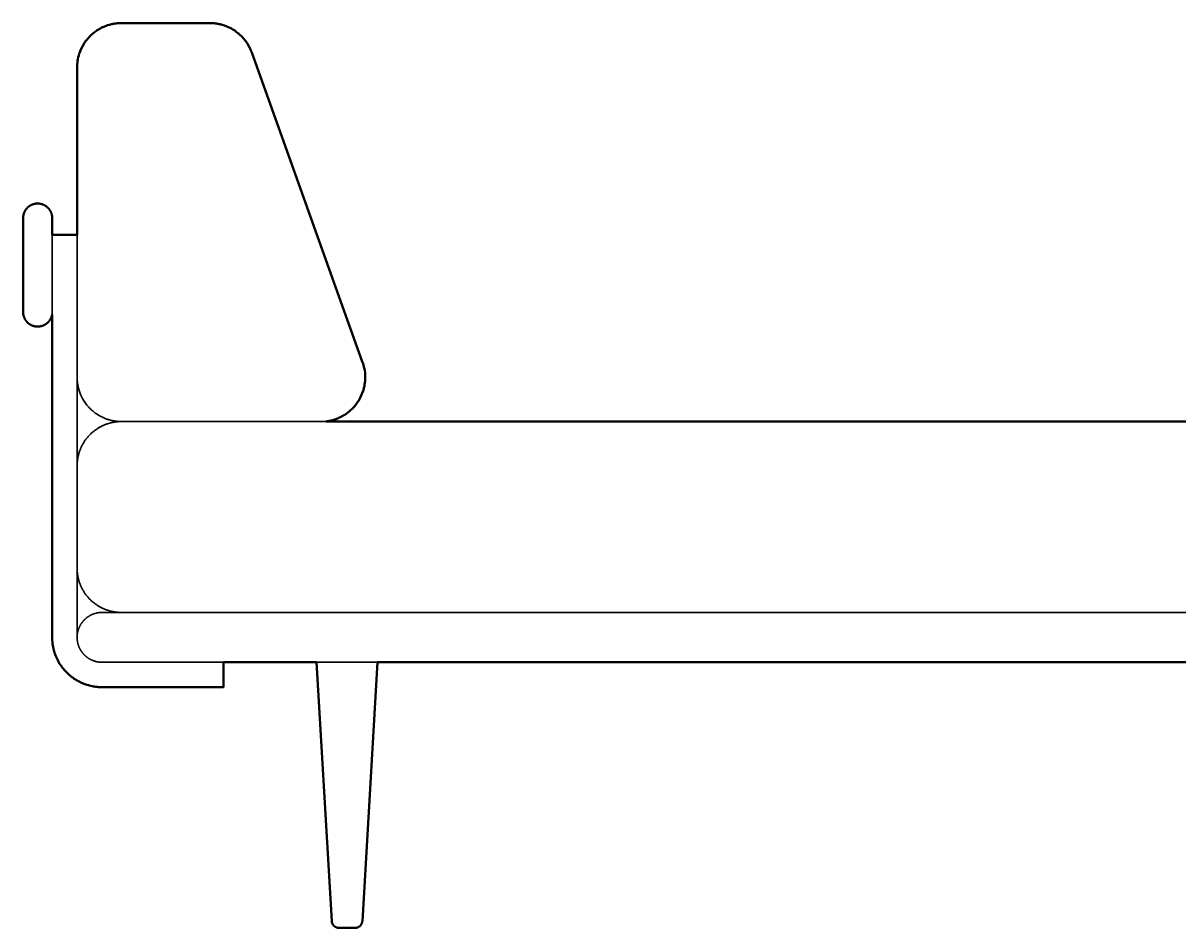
# Model space of a CAD drawing. Header units: millimetres. Extents: x 559 to 2741, y 365 to 1999.
# Drawn here: x 690 to 1279, y 1266 to 1727 of the extents above; entities that cross this region are included whole.
import ezdxf

# ---------------------------------------------------------------- set-up
doc = ezdxf.new("R2010")
doc.units = ezdxf.units.MM
doc.layers.add('PDF16_Geometry', color=7, linetype='Continuous', true_color=0x1b7eff)

msp = doc.modelspace()

# ---------------------------------------------------------------- linework, layer by layer
at = {"layer": 'PDF16_Geometry', "color": 18, "lineweight": 35, "true_color": 0x000000}
for points in [[(734.398, 1725.862), (734.661, 1725.933), (734.924, 1726), (735.187, 1726.064), (735.45, 1726.123), (735.713, 1726.18), (735.976, 1726.234), (736.239, 1726.284), (736.499, 1726.331), (736.76, 1726.374), (737.02, 1726.414), (737.281, 1726.452), (737.541, 1726.485), (737.799, 1726.516), (738.057, 1726.544), (738.315, 1726.568), (738.571, 1726.589), (738.827, 1726.608), (739.083, 1726.625), (739.336, 1726.637), (739.59, 1726.646), (739.841, 1726.653), (740.092, 1726.658), (740.34, 1726.661), (785.452, 1726.661), (785.656, 1726.661), (785.859, 1726.658), (786.063, 1726.653), (786.266, 1726.646), (786.473, 1726.637), (786.679, 1726.627), (786.885, 1726.616), (787.091, 1726.601), (787.297, 1726.585), (787.505, 1726.566), (787.713, 1726.547), (787.922, 1726.526), (788.13, 1726.502), (788.339, 1726.476), (788.547, 1726.447), (788.755, 1726.417), (788.964, 1726.383), (789.172, 1726.35), (789.381, 1726.315), (789.589, 1726.277), (789.8, 1726.237), (790.01, 1726.194), (790.221, 1726.149), (790.432, 1726.102), (790.64, 1726.054), (790.849, 1726.004), (791.057, 1725.952), (791.266, 1725.898), (791.474, 1725.841, -0.0582975), (796.551, 1723.738)], [(863.604, 1552.548), (863.509, 1552.863), (863.41, 1553.176), (863.306, 1553.486), (863.199, 1553.794), (806.682, 1711.697), (806.614, 1711.889), (806.543, 1712.081), (806.469, 1712.273), (806.393, 1712.465), (806.315, 1712.654), (806.237, 1712.844), (806.074, 1713.223, 0.0214578), (805.138, 1715.101, 0.025423), (803.881, 1717.098), (803.755, 1717.276), (803.497, 1717.626, 0.0000115), (803.232, 1717.972, 0.00331), (802.96, 1718.316, 0.0014944), (802.68, 1718.654, 0.0032952), (802.394, 1718.988, 0.0015452), (802.1, 1719.318, 0.001728), (801.799, 1719.64, 0.0000151), (801.491, 1719.957, 0.0016408), (801.176, 1720.27, 0.0016735), (800.854, 1720.575, 0.0048515), (800.527, 1720.876, 0.0015492), (800.194, 1721.17, 0.0035294), (799.853, 1721.459, 0.0017947), (799.507, 1721.741, 0.0342525), (796.937, 1723.513)], [(691.977, 1632.052, 0.0031751), (691.819, 1631.853, 0.0089179), (691.667, 1631.647, 0.0056052), (691.523, 1631.436, 0.0021771), (691.385, 1631.22, 0.0055418), (691.255, 1631, 0.0019568), (691.132, 1630.775, 0.0073151), (691.018, 1630.548, 0.0036607), (690.912, 1630.315, -0.0016001), (690.812, 1630.081, 0.008982), (690.722, 1629.842, 0.0038292), (690.639, 1629.6, 0.0050269), (690.566, 1629.356, -0.0000084), (690.5, 1629.11, 0.0009146), (690.443, 1628.861, 0.0079725), (690.395, 1628.61, 0.0045919), (690.355, 1628.357, 0.0044937), (690.324, 1628.103, 0.0037326), (690.303, 1627.85, -0.0000201), (690.289, 1627.594)], [(694.132, 1633.833, 0.0035175), (693.91, 1633.708, 0.0034253), (693.692, 1633.572, 0.0066794), (693.479, 1633.43, 0.0032853), (693.27, 1633.281, 0.0025212), (693.069, 1633.125, 0.0057117), (692.872, 1632.961, 0.0086492), (692.681, 1632.791, -0.0000122), (692.496, 1632.616, 0.0028156), (692.316, 1632.433, 0.0057195), (692.143, 1632.246)], [(697.561, 1634.74, 0.0080614), (697.306, 1634.731, 0.004056), (697.05, 1634.714, 0.0044932), (696.797, 1634.688, 0.0033984), (696.543, 1634.653, 0.003963), (696.292, 1634.608, 0.000008), (696.041, 1634.556, 0.0068255), (695.792, 1634.494, 0.0038824), (695.546, 1634.425, 0.0025944), (695.302, 1634.347, 0.0037968), (695.061, 1634.259, 0.0000263), (694.824, 1634.165, 0.0052963), (694.589, 1634.063, 0.0053841), (694.36, 1633.951)], [(701.019, 1633.951, 0.0054272), (700.789, 1634.063, 0.0053356), (700.555, 1634.165, -0.0000248), (700.318, 1634.259, 0.0037578), (700.076, 1634.347, 0.0050651), (699.833, 1634.425, 0.0038963), (699.586, 1634.494, 0.000966), (699.338, 1634.556, 0.0078982), (699.087, 1634.608, 0.0040174), (698.836, 1634.653, 0.0045794), (698.582, 1634.688, 0.0035959), (698.329, 1634.714, 0.0039929), (698.073, 1634.731)], [(701.687, 1633.572, 0.0034489), (701.469, 1633.708, 0.0035299), (701.246, 1633.833)], [(705.054, 1628.103, 0.0045457), (705.024, 1628.357, 0.003302), (704.983, 1628.61, -0.0000286), (704.936, 1628.861, 0.0009044), (704.879, 1629.11, 0.0078194), (704.813, 1629.356, 0.0050717), (704.739, 1629.6, 0.0038616), (704.657, 1629.842, 0.0014659), (704.567, 1630.081, 0.0090954), (704.467, 1630.315, 0.0036564), (704.361, 1630.548, -0.0000454), (704.247, 1630.775, 0.0089751), (704.124, 1631, 0.0055207), (703.993, 1631.22, 0.0021577), (703.856, 1631.436, 0.0056208), (703.712, 1631.647, 0.0024179), (703.56, 1631.853, 0.0031883), (703.401, 1632.052, -0.000022), (703.236, 1632.246, 0.0057098), (703.063, 1632.433, 0.0085281), (702.883, 1632.616, 0.0000178), (702.698, 1632.791, 0.0026901), (702.506, 1632.961, 0.00571), (702.31, 1633.125, 0.002453), (702.108, 1633.281, 0.0032557), (701.9, 1633.43)], [(690.284, 1627.338), (690.284, 1579.424, 0.017317), (690.304, 1578.875, -0.0043835), (690.303, 1578.912)], [(705.095, 1627.338, 0.0172995), (705.074, 1627.886, -0.0044339), (705.076, 1627.85)], [(706.549, 1405.193), (706.447, 1405.487), (706.347, 1405.783), (706.253, 1406.079), (706.163, 1406.375), (706.075, 1406.671), (705.992, 1406.967), (705.914, 1407.263), (705.838, 1407.559), (705.767, 1407.856), (705.699, 1408.152), (705.635, 1408.448), (705.575, 1408.744), (705.519, 1409.038), (705.466, 1409.331), (705.417, 1409.625), (705.372, 1409.919), (705.329, 1410.212), (705.291, 1410.504), (705.256, 1410.795), (705.225, 1411.086), (705.196, 1411.375), (705.173, 1411.664), (705.151, 1411.951), (705.135, 1412.238), (705.121, 1412.524), (705.109, 1412.808), (705.102, 1413.093), (705.097, 1413.375), (705.095, 1413.656), (705.095, 1618.811), (717.781, 1618.811), (717.781, 1413.656, 0.0036251), (717.783, 1413.372, -0.003625), (717.781, 1413.656, 0.0000547), (717.781, 1413.936)], [(690.324, 1578.659, 0.0045219), (690.355, 1578.405, 0.003326), (690.395, 1578.152)], [(690.443, 1577.901, 0.0008822), (690.5, 1577.652, 0.0078025), (690.566, 1577.406, 0.0050639), (690.639, 1577.162, 0.0038106), (690.722, 1576.92, 0.0014011), (690.812, 1576.681, 0.0090618), (690.912, 1576.446, 0.0036393), (691.018, 1576.214, 0.0000382), (691.132, 1575.987, 0.0089995), (691.255, 1575.762, 0.0055207), (691.385, 1575.541, 0.0021927), (691.523, 1575.326, 0.0056176), (691.667, 1575.115, 0.0024091), (691.819, 1574.909, 0.0032011), (691.977, 1574.71)], [(703.927, 1575.425, 0.0034043), (704.062, 1575.643, 0.0035273), (704.188, 1575.866, -0.0000315), (704.306, 1576.093, 0.0054117), (704.417, 1576.323, 0.0053468), (704.519, 1576.558, -0.0000263), (704.614, 1576.794, 0.00377), (704.702, 1577.036, 0.0050671), (704.78, 1577.28, 0.0038915), (704.848, 1577.526, 0.0009629), (704.91, 1577.775, 0.0079099), (704.962, 1578.026, 0.0040242), (705.007, 1578.277, 0.0045795), (705.043, 1578.531, 0.003601), (705.069, 1578.784, 0.0039914), (705.085, 1579.04)], [(692.143, 1574.516, 0.0057262), (692.316, 1574.329, 0.008585), (692.496, 1574.146)], [(692.681, 1573.971, 0.0026243), (692.872, 1573.8, 0.0057105), (693.069, 1573.637, 0.0025283), (693.27, 1573.481, 0.003273), (693.479, 1573.331, 0.000009), (693.692, 1573.189, 0.0034465), (693.91, 1573.054, 0.0034999), (694.132, 1572.929, -0.0000589), (694.36, 1572.81, 0.0054272), (694.589, 1572.699, 0.0053388), (694.824, 1572.597, 0.0000564), (695.061, 1572.502, 0.0076215), (695.302, 1572.417, 0.0050371), (695.546, 1572.339, 0.0038739), (695.792, 1572.27, 0.0009748), (696.041, 1572.209, 0.0078388), (696.292, 1572.157, 0.0039535), (696.543, 1572.112, 0.0045115), (696.797, 1572.076, 0.0035999), (697.05, 1572.05, 0.0039932), (697.306, 1572.033)], [(697.694, 1572.017, 0.017307), (698.242, 1572.037, -0.0044374), (698.206, 1572.036)], [(698.459, 1572.057, 0.0045499), (698.712, 1572.088, 0.0033694), (698.966, 1572.128, 0.0000674), (699.217, 1572.175, 0.0009648), (699.465, 1572.232, 0.0078015), (699.712, 1572.299, 0.0050825), (699.956, 1572.372, 0.0038481), (700.197, 1572.455, 0.0014223), (700.436, 1572.545, 0.0090589), (700.671, 1572.645, 0.0036422), (700.903, 1572.751)], [(701.13, 1572.865, 0.0090492), (701.355, 1572.988, 0.0055463), (701.576, 1573.118, 0.0021137), (701.791, 1573.256, 0.0056482), (702.002, 1573.4, 0.0023986), (702.208, 1573.552, 0.0031412), (702.407, 1573.71)], [(702.601, 1573.876, 0.0057575), (702.788, 1574.049, 0.008556), (702.97, 1574.229, 0.0000234), (703.146, 1574.414, 0.0027149), (703.316, 1574.606, 0.005693), (703.48, 1574.802, 0.0024376), (703.636, 1575.004, 0.0032224), (703.785, 1575.212)], [(728.452, 1426.187, 0.0034155), (728.158, 1426.137, 0.0027076), (727.862, 1426.078, 0.0058129), (727.566, 1426.012, 0.0024935), (727.27, 1425.938, -0.0008874), (726.974, 1425.858, 0.0022473), (726.678, 1425.77, 0.0021056), (726.382, 1425.673, 0.0000235), (726.089, 1425.569, 0.0030951), (725.795, 1425.458, 0.0042774), (725.504, 1425.337, -0.0012528), (725.212, 1425.209, 0.0029527), (724.923, 1425.074, 0.0043746), (724.637, 1424.929, -0.0000121), (724.353, 1424.778, 0.0027919), (724.073, 1424.619, 0.0016469), (723.796, 1424.453, 0.0053605), (723.521, 1424.278, 0.0026777), (723.251, 1424.095, 0.0051459), (722.986, 1423.906, 0.0024993), (722.726, 1423.709, 0.0048817), (722.47, 1423.506, 0.0024089), (722.219, 1423.295, 0.0024129), (721.973, 1423.079, 0.0000381), (721.731, 1422.857, 0.0095698), (721.234, 1422.359, 0.0000288), (721.044, 1422.151, 0.0023401), (720.829, 1421.904, 0.0024562), (720.618, 1421.653)], [(729.901, 1426.334, 0.0033757), (729.615, 1426.317, 0.0071016), (729.326, 1426.294, 0.000033), (729.037, 1426.265, 0.003058), (728.746, 1426.23)], [(1956.978, 1426.343, 0.0036831), (1956.697, 1426.346), (730.467, 1426.346, 0.0036625), (730.186, 1426.343)], [(720.028, 1420.872, 0.0025963), (719.846, 1420.602, 0.0000187), (719.671, 1420.327, 0.0071548), (719.505, 1420.05, 0.0027425), (719.346, 1419.77, -0.0000349), (719.195, 1419.486, 0.0043311), (719.05, 1419.199, 0.0029221), (718.915, 1418.91, 0.0012797), (718.787, 1418.619, 0.0017743), (718.667, 1418.328, 0.0031008), (718.555, 1418.034, 0.0000361), (718.451, 1417.74, 0.0042003), (718.354, 1417.444, 0.0041263), (718.266, 1417.148, 0.000885), (718.186, 1416.852, 0.0040958), (718.113, 1416.556, 0.0007426), (718.046, 1416.26, 0.0040191), (717.987, 1415.964, 0.0034128), (717.937, 1415.67, 0.006913), (717.895, 1415.376, 0.0031064), (717.859, 1415.085, 0.0071091), (717.831, 1414.796, -0.0000278), (717.807, 1414.507, 0.0033605), (717.79, 1414.22)], [(722.989, 1403.405, -0.0000516), (723.254, 1403.213, 0.002685), (723.524, 1403.031, -0.0026589), (723.254, 1403.215)], [(723.524, 1403.033, 0.0000267), (723.799, 1402.855, 0.0071104), (724.076, 1402.69, 0.0028001), (724.355, 1402.531, 0.0000106), (724.639, 1402.379, 0.0043297), (724.926, 1402.235, 0.0029795), (725.215, 1402.1, 0.0012528), (725.506, 1401.972, 0.0017868), (725.797, 1401.851, 0.0031193), (726.091, 1401.74, 0.0000401), (726.385, 1401.636, 0.0114643), (727.199, 1401.381, -0.0008874), (726.977, 1401.451, -0.004129), (726.681, 1401.541, -0.0041879), (726.385, 1401.638, -0.00001), (726.091, 1401.742, -0.0030883), (725.797, 1401.853, -0.0018176), (725.506, 1401.974, -0.0012827), (725.215, 1402.102, -0.0029489), (724.926, 1402.237, -0.0043598), (724.639, 1402.381, -0.0000404), (724.355, 1402.533, -0.0027425), (724.076, 1402.692, -0.007057), (723.799, 1402.858)], [(730.188, 1400.967, 0.0036833), (730.47, 1400.965), (792.277, 1400.965), (792.277, 1388.276), (792.275, 1388.276), (730.467, 1388.276), (730.186, 1388.278), (729.904, 1388.283), (729.62, 1388.29), (729.335, 1388.302), (729.049, 1388.316), (728.762, 1388.333), (728.476, 1388.354), (728.187, 1388.378), (727.898, 1388.406), (727.607, 1388.437), (727.315, 1388.473), (727.024, 1388.51), (726.73, 1388.553), (726.437, 1388.598), (726.143, 1388.648), (725.849, 1388.7)], [(726.977, 1401.453, 0.0008565), (727.273, 1401.37, 0.004168), (727.569, 1401.297, 0.0008137), (727.865, 1401.23, 0.0040247), (728.161, 1401.171, 0.0034615), (728.454, 1401.122, 0.0068687), (728.748, 1401.079, 0.0030825), (729.039, 1401.043, 0.007128), (729.328, 1401.015, 0.0000734), (729.617, 1400.991, 0.0033262), (729.904, 1400.975, -0.003362), (729.617, 1400.993, -0.0000379), (729.328, 1401.017, -0.0071633), (729.039, 1401.046, -0.0030829), (728.748, 1401.081, -0.0068338), (728.454, 1401.124, -0.0034277), (728.161, 1401.173, -0.0040594), (727.865, 1401.233, -0.0008152), (727.569, 1401.299, -0.0041368), (727.273, 1401.372)], [(729.904, 1400.977, -0.0000355), (730.188, 1400.965, 0.0036834), (730.47, 1400.963), (1956.697, 1400.963, 0.0036631), (1956.978, 1400.965)]]:
    msp.add_lwpolyline(points, format="xyb", dxfattribs=at)
at = {"layer": 'PDF16_Geometry', "color": 18, "lineweight": 50, "true_color": 0x000000}
for points in [[(734.399, 1725.862), (734.661, 1725.933), (734.924, 1726), (735.187, 1726.064), (735.45, 1726.123), (735.713, 1726.18), (735.976, 1726.234), (736.239, 1726.284), (736.499, 1726.331), (736.76, 1726.374), (737.02, 1726.414), (737.281, 1726.452), (737.541, 1726.485), (737.799, 1726.516), (738.057, 1726.544), (738.316, 1726.568), (738.571, 1726.589), (738.827, 1726.608), (739.083, 1726.625), (739.336, 1726.637), (739.59, 1726.646), (739.841, 1726.653), (740.092, 1726.658), (740.34, 1726.661), (785.452, 1726.661), (785.656, 1726.661), (785.859, 1726.658), (786.063, 1726.653), (786.267, 1726.646), (786.473, 1726.637), (786.679, 1726.627), (786.885, 1726.616), (787.091, 1726.601), (787.297, 1726.585), (787.505, 1726.566), (787.714, 1726.547), (787.922, 1726.526), (788.13, 1726.502), (788.339, 1726.476), (788.547, 1726.447), (788.755, 1726.417), (788.964, 1726.383), (789.172, 1726.35), (789.381, 1726.315), (789.589, 1726.277), (789.8, 1726.237), (790.011, 1726.194), (790.221, 1726.149), (790.432, 1726.102), (790.641, 1726.054), (790.849, 1726.004), (791.057, 1725.952), (791.266, 1725.898), (791.682, 1725.782, -0.0540164), (796.357, 1723.847), (796.551, 1723.738), (796.746, 1723.626), (796.937, 1723.513), (797.129, 1723.399), (797.508, 1723.164, -0.0257846), (799.507, 1721.741, -0.0017947), (799.853, 1721.459, -0.0035294), (800.194, 1721.17, -0.0015492), (800.528, 1720.876, -0.0048515), (800.854, 1720.575, -0.0016735), (801.176, 1720.27, -0.0016408), (801.491, 1719.957, -0.0000117), (801.799, 1719.64, -0.001728), (802.1, 1719.318, -0.0015417), (802.394, 1718.988, -0.0032952), (802.68, 1718.654, -0.0014944), (802.96, 1718.316, -0.00331), (803.232, 1717.972, -0.0000134), (803.628, 1717.451), (803.755, 1717.276), (804.004, 1716.92, -0.025423), (805.24, 1714.916, -0.0214568), (806.157, 1713.033), (806.237, 1712.844), (806.315, 1712.654), (806.394, 1712.465), (806.469, 1712.273), (806.543, 1712.081), (806.614, 1711.889), (806.682, 1711.697), (863.199, 1553.794), (863.306, 1553.486), (863.41, 1553.176), (863.509, 1552.863), (863.604, 1552.548)], [(694.717, 1634.101, 0.0037124), (694.464, 1633.985, 0.0000189), (694.215, 1633.857, 0.0038241), (693.969, 1633.719, 0.0048078), (693.727, 1633.572, 0.0054374), (693.49, 1633.416, 0.0038433), (693.258, 1633.25, 0.0061127), (693.033, 1633.075, 0.0115816), (692.813, 1632.89, 0.0075341), (692.6, 1632.696, 0.0038946), (692.396, 1632.495, 0.0001345), (692.2, 1632.284, -0.0039183), (692.013, 1632.066, 0.0060345), (691.833, 1631.843, 0.0082726), (691.662, 1631.614, 0.0070651), (691.501, 1631.379, 0.0046888), (691.35, 1631.137, 0.0038203), (691.21, 1630.893, 0.0049641), (691.08, 1630.645, 0.0088537), (690.959, 1630.394, 0.0075422), (690.85, 1630.14, -0.0000073), (690.751, 1629.884, 0.0036564), (690.661, 1629.626, 0.0008576), (690.582, 1629.368, 0.0036029), (690.514, 1629.11, 0.0065005), (690.454, 1628.852, 0.00941), (690.405, 1628.593, 0.0029853), (690.365, 1628.338, 0.0060818), (690.334, 1628.082, -0.0002763), (690.312, 1627.828, 0.0028374), (690.296, 1627.331, 0.0000368), (690.298, 1579.251, 0.0031442), (690.308, 1579.002, 0.0060556), (690.327, 1578.751, -0.0007196), (690.355, 1578.498, 0.0091017), (690.391, 1578.242, 0.0024487), (690.436, 1577.984, -0.0006508), (690.492, 1577.725, 0.002142), (690.559, 1577.467, 0.0048061), (690.634, 1577.209, 0.0074078), (690.72, 1576.951, 0.0073132), (690.817, 1576.693, -0.000016), (690.923, 1576.437, 0.0037461), (691.039, 1576.183, -0.000045), (691.167, 1575.935, 0.0038265), (691.305, 1575.688, 0.0048234), (691.452, 1575.447, 0.0054609), (691.608, 1575.21, 0.0038776), (691.774, 1574.978, 0.0060527), (691.949, 1574.753, 0.0115887), (692.134, 1574.532, 0.0074722), (692.328, 1574.319, 0.003854), (692.529, 1574.115, 0.0001338), (692.74, 1573.919, -0.0038497), (692.958, 1573.732, 0.0060054), (693.18, 1573.552, 0.0083104), (693.41, 1573.381, 0.0070293), (693.644, 1573.22, 0.0046034), (693.886, 1573.069, 0.0038553), (694.13, 1572.929, 0.0049713), (694.379, 1572.799, 0.0088157), (694.63, 1572.678, 0.0075761), (694.883, 1572.569, 0.0000346), (695.139, 1572.469, 0.0037027), (695.397, 1572.379, 0.000857), (695.655, 1572.301, 0.0036844), (695.913, 1572.232, 0.0063951), (696.171, 1572.173, 0.0093974), (696.429, 1572.123, 0.0029775), (696.685, 1572.083, 0.0061243), (696.941, 1572.052, -0.000213), (697.194, 1572.031, 0.0027993), (697.445, 1572.019, 0.006394), (697.694, 1572.017, 0.0140332), (698.059, 1572.026)], [(697.531, 1634.726, 0.0031711), (697.282, 1634.717, 0.0059868), (697.031, 1634.698, -0.0006733), (696.778, 1634.669, 0.0091151), (696.522, 1634.634, 0.0024756), (696.264, 1634.589, -0.0006761), (696.006, 1634.532, 0.0021111), (695.747, 1634.465, 0.0048629), (695.489, 1634.39, 0.0073929), (695.231, 1634.304, 0.007347), (694.973, 1634.207)], [(702.928, 1632.559, 0.0057763), (702.722, 1632.758, 0.0078936), (702.506, 1632.949, 0.0074572), (702.286, 1633.132, 0.0044134), (702.059, 1633.305, 0.0000299), (701.824, 1633.468, 0.000863), (701.585, 1633.622, 0.0061671), (701.341, 1633.767, 0.0100862), (701.095, 1633.902, 0.0063455), (700.844, 1634.025, 0.0101165), (700.59, 1634.139, 0.0026333), (700.335, 1634.243, 0.0009765), (700.076, 1634.335, 0.0036718), (699.818, 1634.418, 0.0064953), (699.56, 1634.492, 0.0036096), (699.302, 1634.553, 0.0065025), (699.044, 1634.605, -0.0010021), (698.786, 1634.648, 0.0030077), (698.53, 1634.681, 0.0059142), (698.277, 1634.705, 0.0058574), (698.026, 1634.721)], [(705.09, 1627.655, 0.002881), (705.073, 1627.906, 0.0033841), (705.05, 1628.16, 0.006095), (705.016, 1628.416, 0.0098816), (704.974, 1628.674, 0.0023312), (704.922, 1628.932, 0.0050997), (704.86, 1629.19, 0.002075), (704.787, 1629.449, 0.0046761), (704.704, 1629.707, 0.0100496), (704.612, 1629.965, 0.0053079), (704.507, 1630.221, 0.001167), (704.394, 1630.474, 0.0050305), (704.27, 1630.725, 0.001355), (704.136, 1630.972, 0.005219), (703.991, 1631.216, 0.0061391), (703.837, 1631.455, 0.0114745), (703.674, 1631.689, 0.0022273), (703.501, 1631.917, 0.0042958), (703.318, 1632.137, 0.0036445), (703.127, 1632.353)], [(700.981, 1572.782, 0.0057161), (701.201, 1572.893, 0.0015292), (701.419, 1573.014, -0.0000463), (701.632, 1573.142, 0.0016069), (701.843, 1573.277, -0.0000381), (702.049, 1573.419, 0.0057379), (702.25, 1573.568, 0.0020254), (702.447, 1573.725, 0.0000361), (702.639, 1573.888, 0.004182), (702.826, 1574.059, -0.0022019), (703.006, 1574.236, 0.0065886), (703.181, 1574.419, 0.0044279), (703.349, 1574.606, 0.0043698), (703.51, 1574.8, 0.0024993), (703.664, 1574.999, 0.0007287), (703.811, 1575.203, 0.0025745), (703.951, 1575.409, 0.0060359), (704.083, 1575.62, 0.0027233), (704.209, 1575.833, 0.0013424), (704.327, 1576.051)]]:
    msp.add_lwpolyline(points, format="xyb", dxfattribs=at)
at = {"layer": 'PDF16_Geometry', "color": 18, "lineweight": 35, "true_color": 0x000000}
for points in [[(721.461, 1716.442), (721.62, 1716.684)], [(721.783, 1716.923), (721.949, 1717.16), (722.119, 1717.394), (722.292, 1717.629), (722.468, 1717.861), (722.648, 1718.091), (722.83, 1718.318)], [(717.807, 1545.186), (717.797, 1545.44), (717.79, 1545.691), (717.786, 1545.942), (717.783, 1546.191), (717.783, 1704.098), (717.786, 1704.347), (717.79, 1704.598), (717.797, 1704.849), (717.807, 1705.103), (717.819, 1705.356), (717.835, 1705.612)], [(717.854, 1705.868), (717.876, 1706.124), (717.899, 1706.382), (717.928, 1706.64), (717.959, 1706.898)], [(717.876, 1544.165), (717.854, 1544.421), (717.835, 1544.677), (717.819, 1544.933)], [(864.502, 1545.201), (864.485, 1544.857), (864.461, 1544.514)], [(864.511, 1546.916), (864.521, 1546.574), (864.523, 1546.231), (864.521, 1545.888), (864.513, 1545.544)], [(724.184, 1530.446), (723.983, 1530.657), (723.784, 1530.87)], [(725.023, 1529.631), (724.81, 1529.83), (724.599, 1530.031), (724.391, 1530.238)], [(727.048, 1527.966), (726.813, 1528.139), (726.581, 1528.314), (726.351, 1528.494), (726.124, 1528.677), (725.899, 1528.861), (725.676, 1529.048), (725.456, 1529.24), (725.238, 1529.435)], [(733.873, 1524.579), (733.61, 1524.659), (733.347, 1524.742), (733.084, 1524.83)], [(735.713, 1524.11), (735.45, 1524.167), (735.187, 1524.226), (734.924, 1524.29), (734.661, 1524.356), (734.398, 1524.427), (734.136, 1524.5)], [(848.552, 1524.593), (848.225, 1524.496)], [(855.545, 1528.16), (855.27, 1527.956), (854.993, 1527.757), (854.711, 1527.561)], [(1929.754, 1426.343), (740.34, 1426.343), (740.089, 1426.346), (739.838, 1426.348), (739.587, 1426.355), (739.334, 1426.365), (739.08, 1426.379), (738.825, 1426.393), (738.569, 1426.412), (738.313, 1426.436), (738.055, 1426.46), (737.797, 1426.488), (737.539, 1426.519), (737.278, 1426.552), (737.018, 1426.59), (736.757, 1426.63), (736.497, 1426.673), (736.234, 1426.72), (735.973, 1426.77), (735.711, 1426.824), (735.448, 1426.881), (735.185, 1426.94), (734.922, 1427.004), (734.659, 1427.071), (734.396, 1427.142), (734.133, 1427.215), (733.87, 1427.291), (733.608, 1427.372), (733.345, 1427.457), (733.082, 1427.544), (732.819, 1427.634), (732.558, 1427.729), (732.296, 1427.826), (732.035, 1427.928), (731.775, 1428.032), (731.516, 1428.141), (731.258, 1428.253), (731, 1428.369), (730.742, 1428.487), (730.486, 1428.61), (730.233, 1428.736), (729.98, 1428.864), (729.726, 1428.996), (729.475, 1429.134), (729.224, 1429.274), (728.975, 1429.416), (728.729, 1429.563), (728.483, 1429.712), (728.239, 1429.866), (727.995, 1430.022), (727.753, 1430.181), (727.514, 1430.344), (727.277, 1430.51), (727.043, 1430.681), (726.809, 1430.854), (726.576, 1431.029), (726.347, 1431.209), (726.122, 1431.389), (725.897, 1431.576), (725.674, 1431.763), (725.452, 1431.955), (725.234, 1432.149), (725.018, 1432.346), (724.805, 1432.545), (724.597, 1432.746), (724.388, 1432.952), (724.182, 1433.161), (723.981, 1433.371), (723.78, 1433.585), (723.583, 1433.8), (723.389, 1434.018), (723.199, 1434.238), (723.01, 1434.461), (722.825, 1434.686), (722.643, 1434.913), (722.465, 1435.143), (722.29, 1435.373), (722.117, 1435.607), (721.947, 1435.842), (721.781, 1436.081), (721.617, 1436.321), (721.459, 1436.56), (721.302, 1436.804), (721.149, 1437.048), (720.999, 1437.294), (720.853, 1437.54), (720.708, 1437.789), (720.571, 1438.04), (720.433, 1438.291), (720.301, 1438.545), (720.17, 1438.798), (720.045, 1439.054), (719.924, 1439.31), (719.806, 1439.566), (719.69, 1439.824), (719.578, 1440.082), (719.47, 1440.343), (719.365, 1440.601), (719.263, 1440.864), (719.166, 1441.124), (719.072, 1441.385), (718.979, 1441.648), (718.892, 1441.911), (718.809, 1442.174), (718.728, 1442.437), (718.652, 1442.699), (718.577, 1442.962), (718.508, 1443.225), (718.442, 1443.488), (718.378, 1443.751), (718.316, 1444.014), (718.262, 1444.277), (718.207, 1444.54), (718.158, 1444.803), (718.11, 1445.063), (718.068, 1445.324), (718.027, 1445.585), (717.989, 1445.845), (717.956, 1446.106), (717.925, 1446.364), (717.897, 1446.622), (717.871, 1446.88), (717.85, 1447.136), (717.831, 1447.392), (717.817, 1447.648), (717.802, 1447.901), (717.793, 1448.155), (717.786, 1448.406), (717.781, 1448.657), (717.781, 1448.908), (717.781, 1501.067), (717.781, 1501.316), (717.786, 1501.567), (717.793, 1501.818), (717.802, 1502.071), (717.817, 1502.325), (717.831, 1502.58), (717.85, 1502.836), (717.871, 1503.092), (717.897, 1503.35), (717.925, 1503.608), (717.956, 1503.869), (717.989, 1504.127), (718.027, 1504.388), (718.068, 1504.648), (718.11, 1504.909), (718.158, 1505.172), (718.207, 1505.435), (718.262, 1505.695), (718.316, 1505.958), (718.378, 1506.221), (718.442, 1506.484), (718.508, 1506.747), (718.577, 1507.012), (718.652, 1507.275), (718.728, 1507.538), (718.809, 1507.801), (718.892, 1508.064), (718.979, 1508.325), (719.072, 1508.587), (719.166, 1508.85), (719.263, 1509.111), (719.365, 1509.372), (719.47, 1509.632), (719.578, 1509.89), (719.69, 1510.148), (719.806, 1510.407), (719.924, 1510.665), (720.045, 1510.921), (720.17, 1511.176), (720.301, 1511.43), (720.433, 1511.681), (720.571, 1511.934), (720.708, 1512.183), (720.853, 1512.432), (720.999, 1512.681), (721.149, 1512.927), (721.302, 1513.171), (721.459, 1513.413), (721.617, 1513.654), (721.781, 1513.893), (721.947, 1514.13), (722.117, 1514.367), (722.29, 1514.599), (722.465, 1514.831), (722.643, 1515.061), (722.825, 1515.289), (723.01, 1515.514), (723.199, 1515.736), (723.389, 1515.957), (723.583, 1516.174), (723.78, 1516.39), (723.981, 1516.603), (724.182, 1516.814), (724.388, 1517.02), (724.597, 1517.226), (724.805, 1517.428), (725.018, 1517.629), (725.234, 1517.825), (725.452, 1518.02), (725.674, 1518.209), (725.897, 1518.399), (726.122, 1518.583), (726.347, 1518.766), (726.576, 1518.943), (726.809, 1519.121), (727.043, 1519.294), (727.277, 1519.462), (727.514, 1519.628), (727.753, 1519.791), (727.995, 1519.953), (728.239, 1520.109), (728.483, 1520.26), (728.729, 1520.412), (728.975, 1520.557), (729.224, 1520.701), (729.475, 1520.841), (729.726, 1520.976), (729.98, 1521.108), (730.233, 1521.239), (730.486, 1521.364), (730.742, 1521.487), (731, 1521.606), (731.258, 1521.72), (731.516, 1521.833), (731.775, 1521.94), (732.035, 1522.046), (732.296, 1522.146), (732.558, 1522.245), (732.819, 1522.34), (733.082, 1522.43), (733.345, 1522.518), (733.608, 1522.601), (733.87, 1522.681), (734.133, 1522.759), (734.396, 1522.833), (734.659, 1522.902), (734.922, 1522.97), (735.185, 1523.032), (735.448, 1523.093), (735.711, 1523.15), (735.973, 1523.202), (736.234, 1523.252), (736.497, 1523.3), (736.757, 1523.345), (737.018, 1523.385), (737.278, 1523.42), (737.539, 1523.456), (737.797, 1523.487), (738.055, 1523.513), (738.313, 1523.539), (738.569, 1523.56), (738.825, 1523.579), (739.08, 1523.596), (739.334, 1523.607), (739.587, 1523.617), (739.838, 1523.624), (740.089, 1523.629), (740.34, 1523.629), (1929.754, 1523.629)], [(737.799, 1523.773), (737.541, 1523.804), (737.281, 1523.837), (737.02, 1523.875), (736.76, 1523.915), (736.499, 1523.958), (736.239, 1524.005), (735.976, 1524.055)], [(847.898, 1524.403), (847.569, 1524.316), (847.24, 1524.233), (846.911, 1524.157), (846.581, 1524.086), (846.25, 1524.02), (845.918, 1523.958), (845.587, 1523.901), (845.255, 1523.849), (844.924, 1523.802), (844.592, 1523.761), (844.261, 1523.726), (843.931, 1523.695), (843.602, 1523.669), (843.273, 1523.648), (842.944, 1523.631), (842.617, 1523.619), (842.29, 1523.612), (841.966, 1523.61), (740.34, 1523.61), (740.34, 1523.629), (740.092, 1523.631), (739.841, 1523.636), (739.59, 1523.643), (739.336, 1523.652), (739.083, 1523.664), (738.827, 1523.681), (738.571, 1523.7), (738.315, 1523.721)], [(870.697, 1400.965), (863.05, 1269.099)], [(720.542, 1390.299), (720.251, 1390.424), (719.962, 1390.555), (719.673, 1390.687), (719.384, 1390.825), (719.098, 1390.967)], [(721.418, 1389.946), (721.125, 1390.06), (720.834, 1390.178)], [(855.237, 1265.615), (851.19, 1265.615)]]:
    msp.add_lwpolyline(points, dxfattribs=at)
at = {"layer": 'PDF16_Geometry', "color": 18, "lineweight": 50, "true_color": 0x000000}
for points in [[(721.461, 1716.442), (721.62, 1716.684)], [(721.783, 1716.923), (721.949, 1717.16), (722.12, 1717.394), (722.292, 1717.629), (722.468, 1717.861), (722.648, 1718.091), (722.83, 1718.318)], [(705.097, 1618.799), (717.783, 1618.799), (717.783, 1704.098), (717.786, 1704.347), (717.79, 1704.598), (717.798, 1704.849), (717.807, 1705.103), (717.819, 1705.356), (717.835, 1705.612)], [(717.854, 1705.868), (717.876, 1706.124), (717.899, 1706.382), (717.928, 1706.64), (717.959, 1706.898)], [(706.549, 1405.193), (706.447, 1405.487), (706.347, 1405.783), (706.253, 1406.079), (706.163, 1406.375), (706.075, 1406.671), (705.992, 1406.967), (705.914, 1407.263), (705.838, 1407.559), (705.767, 1407.856), (705.699, 1408.152), (705.635, 1408.448), (705.575, 1408.744), (705.519, 1409.038), (705.466, 1409.331), (705.417, 1409.625), (705.372, 1409.919), (705.329, 1410.212), (705.291, 1410.504), (705.256, 1410.795), (705.225, 1411.086), (705.196, 1411.375), (705.173, 1411.664), (705.151, 1411.951), (705.135, 1412.238), (705.121, 1412.524), (705.109, 1412.808), (705.102, 1413.093), (705.097, 1413.375), (705.095, 1413.656), (705.033, 1578.073)], [(864.502, 1545.201), (864.485, 1544.857), (864.461, 1544.514)], [(864.511, 1546.916), (864.521, 1546.574), (864.523, 1546.231), (864.521, 1545.888), (864.514, 1545.544)], [(851.692, 1525.784), (851.42, 1525.654), (851.145, 1525.528), (850.87, 1525.405), (850.593, 1525.287), (850.314, 1525.173), (850.034, 1525.062), (849.753, 1524.955), (849.471, 1524.851), (849.187, 1524.751), (848.902, 1524.657), (848.618, 1524.564), (848.332, 1524.477), (848.045, 1524.391), (847.759, 1524.311), (847.47, 1524.235), (847.181, 1524.162), (846.892, 1524.093), (846.603, 1524.029), (846.314, 1523.967), (846.025, 1523.911), (845.736, 1523.858), (845.447, 1523.809), (845.158, 1523.764), (844.869, 1523.721), (844.58, 1523.683), (1929.744, 1523.607)], [(852.5, 1526.194), (852.232, 1526.054), (851.962, 1525.917)], [(853.028, 1526.485), (852.765, 1526.339)], [(847.425, 1269.061), (839.773, 1400.968), (792.263, 1400.968), (792.263, 1388.279), (730.467, 1388.279), (730.186, 1388.281), (729.904, 1388.286), (729.62, 1388.293), (729.335, 1388.305), (729.049, 1388.319), (728.762, 1388.335), (728.476, 1388.357), (728.187, 1388.38), (727.898, 1388.409), (727.607, 1388.44), (727.315, 1388.475), (727.024, 1388.513), (726.73, 1388.556), (726.437, 1388.601), (726.143, 1388.651), (725.849, 1388.703)], [(1807.032, 1269.057), (1799.38, 1400.963), (870.697, 1400.963), (863.05, 1269.097)], [(720.542, 1390.302), (720.251, 1390.427), (719.962, 1390.557), (719.673, 1390.69), (719.384, 1390.827), (719.098, 1390.969)], [(721.418, 1389.949), (721.125, 1390.062), (720.834, 1390.181)], [(855.237, 1265.612), (851.19, 1265.612)]]:
    msp.add_lwpolyline(points, dxfattribs=at)
at = {"layer": 'PDF16_Geometry', "color": 18, "lineweight": 35, "true_color": 0x000000}
msp.add_lwpolyline([(722.221, 1404.016, -0.0023636), (721.975, 1404.231, 0.0000149), (721.734, 1404.454, -0.0044367), (721.499, 1404.684, -0.0045145), (721.269, 1404.918, 0.0000241), (721.047, 1405.16, -0.0023867), (720.831, 1405.406, -0.0023881), (720.62, 1405.657, -0.0049256), (720.417, 1405.913, -0.0024858), (720.22, 1406.174, -0.0051451), (720.031, 1406.439, -0.0026603), (719.848, 1406.709, -0.0053094), (719.673, 1406.984, -0.0016574), (719.507, 1407.261, -0.0028441), (719.349, 1407.541, -0.0000349), (719.197, 1407.825, -0.0043263), (719.053, 1408.111, -0.0029571), (718.918, 1408.4, 0.0012738), (718.79, 1408.692, -0.0042844), (718.669, 1408.983, -0.0030347), (718.558, 1409.277, 0.000025), (718.454, 1409.571, -0.002133), (718.357, 1409.867, -0.0022777), (718.269, 1410.163, 0.0008785), (718.188, 1410.459, -0.0024651), (718.115, 1410.755, -0.0058813), (718.049, 1411.051, -0.0026766), (717.989, 1411.347, -0.0034214), (717.94, 1411.641, 0.0000226), (717.897, 1411.934, -0.0030354), (717.862, 1412.226, -0.0000388), (717.833, 1412.515, -0.0071295), (717.809, 1412.804, -0.003401), (717.793, 1413.088, 0.0033949), (717.809, 1412.802, 0.007126), (717.833, 1412.513, 0.0000283), (717.862, 1412.224, 0.0030405), (717.897, 1411.932, -0.0000241), (717.94, 1411.639, 0.0034062), (717.989, 1411.345, 0.0026766), (718.049, 1411.049, 0.0058813), (718.115, 1410.753, 0.0024651), (718.188, 1410.457, -0.0008817), (718.269, 1410.161, 0.0022745), (718.356, 1409.864, 0.0021299), (718.454, 1409.568, -0.0000108), (718.558, 1409.275, 0.0030462), (718.669, 1408.981, 0.0042591), (718.79, 1408.69, -0.0013027), (718.918, 1408.398, 0.0029464), (719.053, 1408.109, 0.0043613), (719.197, 1407.823, 0.0000255), (719.349, 1407.538, 0.0028441), (719.507, 1407.259, 0.0016244), (719.673, 1406.982, 0.0053094), (719.848, 1406.707, 0.0026248), (720.031, 1406.437, 0.0051425), (720.22, 1406.172, 0.0024833), (720.417, 1405.911, 0.0049305), (720.62, 1405.655, 0.0023678), (720.831, 1405.404, 0.0023915), (721.047, 1405.158, -0.0000051), (721.269, 1404.916, 0.0044658), (721.499, 1404.682, 0.0043872), (721.734, 1404.452, 0.0000061), (721.975, 1404.229, 0.0023872), (722.221, 1404.014, 0.0023719), (722.472, 1403.803, -0.0023918)], format="xyb", close=True, dxfattribs=at)
for centre, radius, start, end in [((740.353, 1704.071), 22.59, 105.974995, 114.45073), ((740.377, 1704.07), 22.603, 123.936405, 140.186486), ((740.309, 1704.177), 22.476, 115.179768, 123.208321), ((740.411, 1704.069), 22.632, 147.585333, 161.215576), ((740.371, 1704.088), 22.588, 161.932373, 171.518358), ((842.313, 1546.228), 22.207, 2.65376, 15.681729), ((740.426, 1546.218), 22.645, 185.857761, 208.752412), ((841.979, 1546.162), 22.542, 346.187857, 354.930307), ((841.78, 1546.245), 22.755, 332.431582, 345.243338), ((740.474, 1546.287), 22.721, 209.570006, 221.99379), ((841.917, 1546.209), 22.616, 308.780663, 318.175451), ((842.222, 1545.999), 22.249, 318.911331, 331.608379), ((740.378, 1546.248), 22.627, 234.637214, 250.491391), ((842.043, 1545.971), 22.348, 287.811059, 303.653234), ((746.05, 1401.854), 32.236, 142.679853, 143.259971), ((730.185, 1413.491), 25.049, 200.059539, 214.713394), ((-1336.597, -1182.039), 3305.504, 51.464542, 51.470209), ((741.892, 1428.723), 31.597, 232.661756, 233.253567), ((741.703, 1428.473), 31.286, 232.662144, 233.259818), ((194301123.708, 11272281.846), 194626907.422, 183.3198667309, 183.31990562776), ((730.241, 1413.429), 25.06, 216.014779, 228.762752), ((730.648, 1413.928), 25.704, 229.548293, 242.580988), ((730.379, 1413.298), 25.011, 249.725826, 258.881608), ((734.148, 1249), 115.028, 9.840265, 9.943264), ((804.022, 1258.563), 44.62, 12.805466, 13.076987), ((813.281, 1258.501), 35.667, 15.856188, 16.200665), ((886.131, 1284.022), 41.657, 202.559708, 202.863443), ((855.218, 1271.679), 8.41, 208.741703, 210.281043), ((855.005, 1272.165), 8.495, 215.376394, 216.919885), ((841.008, 1256.364), 12.756, 51.549216, 52.58767), ((383.987, 589.865), 820.864, 55.483038, 55.499086), ((838.11, 1247.708), 21.547, 58.629481, 59.239669), ((818.989, 1197.613), 74.895, 65.762844, 65.935578), ((897.909, 1390.252), 133.352, 248.822345, 248.918337), ((854.098, 1278.655), 13.486, 252.05075, 252.98956), ((853.457, 1278.099), 12.775, 255.012447, 255.988847), ((851.905, 1273.203), 7.655, 258.386641, 259.992622), ((851.682, 1273.004), 7.423, 261.421129, 263.044605), ((851.471, 1272.908), 7.305, 264.594681, 266.21597), ((858.673, 1273.544), 7.975, 277.648724, 279.162267), ((869.407, 1231.81), 35.144, 104.910174, 105.266077), ((849.722, 1293.424), 29.642, 291.477355, 291.910867), ((852.52, 1281.715), 17.835, 298.342058, 299.07066), ((856.042, 1274.612), 9.923, 301.224724, 302.545271), ((854.729, 1273.091), 9.646, 320.204963, 321.565176), ((875.809, 1257.652), 16.494, 144.279702, 145.076499), ((1844.611, 805.822), 1085.153, 154.799177, 154.810924), ((850.582, 1272.271), 12.942, 341.085799, 342.047602), ((850.034, 1271.94), 13.37, 344.121821, 345.03794), ((801.49, 1282.012), 62.931, 347.590436, 347.7825), ((844.525, 1270.959), 18.618, 353.643701, 354.266704)]:
    msp.add_arc(centre, radius, start, end, dxfattribs=at)
at = {"layer": 'PDF16_Geometry', "color": 18, "lineweight": 50, "true_color": 0x000000}
for centre, radius, start, end in [((740.353, 1704.071), 22.59, 105.974995, 114.45073), ((740.377, 1704.071), 22.603, 123.936367, 140.186496), ((740.309, 1704.177), 22.476, 115.179768, 123.208321), ((740.411, 1704.069), 22.632, 147.585401, 161.215553), ((740.371, 1704.088), 22.588, 161.932468, 171.518333), ((697.837, 1615.642), 19.087, 90.181339, 90.920714), ((710, 1627.075), 19.706, 178.540869, 179.257247), ((699.009, 1579.164), 6.12, 343.187246, 345.398835), ((687.748, 1581.858), 17.698, 346.149178, 346.906128), ((693.215, 1580.443), 12.053, 347.5692, 348.662327), ((712.095, 1428.988), 143.718, 95.427481, 95.516636), ((714.877, 1444.629), 128.48, 97.222213, 97.322293), ((680.593, 1687.636), 116.96, 278.918119, 279.029697), ((706.729, 1531.703), 41.164, 100.575099, 100.893827), ((584.416, 2097.307), 537.531, 282.327065, 282.351871), ((461.239, 2525.068), 982.163, 284.033389, 284.04706), ((698.095, 1578.165), 6.086, 284.596212, 286.819649), ((694.018, 1590.8), 19.362, 287.549607, 288.256597), ((693.646, 1590.948), 19.622, 289.152014, 289.856283), ((695.155, 1586.061), 14.515, 290.808725, 291.761835), ((695.472, 1584.492), 12.943, 293.032052, 294.107184), ((697.793, 1579.301), 7.257, 294.120662, 296.061374), ((723.333, 1566.79), 21.141, 153.355931, 154.021966), ((696.8, 1579.898), 8.454, 334.592935, 336.252257), ((696.975, 1579.843), 8.272, 336.113448, 337.789462), ((753.704, 1558.252), 52.43, 159.117282, 159.380254), ((678.213, 1586.272), 28.1, 340.606738, 341.09246), ((-1633.028, 2307.703), 2449.307, 342.646714, 342.652286), ((842.313, 1546.228), 22.207, 2.65376, 15.681729), ((841.979, 1546.162), 22.542, 346.187916, 354.930171), ((841.78, 1546.245), 22.755, 332.431582, 345.243338), ((841.818, 1546.252), 22.722, 300.316823, 319.090826), ((841.947, 1546.17), 22.571, 319.772339, 331.559932), ((730.185, 1413.491), 25.049, 200.059539, 214.713394), ((730.241, 1413.429), 25.06, 216.014779, 228.762752), ((730.524, 1413.762), 25.497, 229.518715, 242.654196), ((730.379, 1413.301), 25.011, 249.725826, 258.881608), ((3110.887, 1535.274), 2279.064, 186.707922, 186.713018), ((734.148, 1248.998), 115.028, 9.840265, 9.943264), ((803.115, 1258.353), 45.55, 12.806787, 13.072791), ((813.126, 1258.454), 35.828, 15.858729, 16.20162), ((886.131, 1284.02), 41.657, 202.559708, 202.863443), ((855.218, 1271.677), 8.41, 208.741703, 210.281043), ((855.061, 1272.205), 8.565, 215.3863, 216.916976), ((840.976, 1256.319), 12.809, 51.556031, 52.590116), ((486.791, 739.489), 639.325, 55.475895, 55.496501), ((838.024, 1247.56), 21.716, 58.636939, 59.242343), ((822.928, 1206.398), 65.265, 65.7501, 65.948321), ((897.909, 1390.25), 133.352, 248.822345, 248.918337), ((854.073, 1278.577), 13.406, 252.053819, 252.998209), ((853.367, 1277.751), 12.417, 254.998383, 256.002911), ((851.885, 1273.095), 7.547, 258.368921, 259.997916), ((851.696, 1273.111), 7.532, 261.439314, 263.039206), ((851.46, 1272.772), 7.17, 264.579509, 266.231142), ((858.673, 1273.542), 7.975, 277.648724, 279.162267), ((870.016, 1229.536), 37.496, 104.915337, 105.248908), ((849.852, 1293.087), 29.283, 291.480312, 291.919155), ((852.8, 1281.201), 17.252, 298.329746, 299.082972), ((856.024, 1274.64), 9.958, 301.222057, 302.537859), ((854.629, 1273.17), 9.775, 320.21392, 321.556219), ((875.545, 1257.837), 16.171, 144.27174, 145.084461), ((2101.512, 685.028), 1369.034, 154.802991, 154.812303), ((850.582, 1272.269), 12.942, 341.085799, 342.047602), ((849.939, 1271.963), 13.468, 344.126809, 345.036328), ((803.085, 1281.663), 61.298, 347.586516, 347.783675), ((844.423, 1270.968), 18.721, 353.645406, 354.264999)]:
    msp.add_arc(centre, radius, start, end, dxfattribs=at)
at = {"layer": 'PDF16_Geometry', "color": 18, "lineweight": 35, "true_color": 0x000000}
for points in [[(730.747, 1724.517), (730.747, 1724.517), (731.002, 1724.635), (731.002, 1724.635)], [(734.136, 1725.789), (734.136, 1725.789), (734.398, 1725.862), (734.398, 1725.862)], [(791.474, 1725.841), (791.474, 1725.841), (791.682, 1725.782), (791.682, 1725.782)], [(727.758, 1722.823), (727.758, 1722.823), (728, 1722.982), (728, 1722.982)], [(796.551, 1723.738), (796.551, 1723.738), (796.745, 1723.626), (796.745, 1723.626)], [(796.745, 1723.626), (796.745, 1723.626), (796.937, 1723.513), (796.937, 1723.513)], [(721.305, 1716.2), (721.305, 1716.2), (721.461, 1716.442), (721.461, 1716.442)], [(721.62, 1716.684), (721.62, 1716.684), (721.783, 1716.923), (721.783, 1716.923)], [(722.83, 1718.318), (722.83, 1718.318), (723.015, 1718.543), (723.015, 1718.543)], [(803.497, 1717.626), (803.497, 1717.626), (803.627, 1717.451), (803.627, 1717.451)], [(803.881, 1717.098), (803.881, 1717.098), (804.004, 1716.92), (804.004, 1716.92)], [(805.138, 1715.101), (805.138, 1715.101), (805.24, 1714.916), (805.24, 1714.916)], [(806.074, 1713.223), (806.074, 1713.223), (806.157, 1713.033), (806.157, 1713.033)], [(717.959, 1706.898), (717.959, 1706.898), (717.992, 1707.159), (717.992, 1707.159)], [(717.992, 1707.159), (717.992, 1707.159), (718.03, 1707.419), (718.03, 1707.419)], [(718.896, 1711.093), (718.896, 1711.093), (718.984, 1711.356), (718.984, 1711.356)], [(717.835, 1705.612), (717.835, 1705.612), (717.854, 1705.868), (717.854, 1705.868)], [(692.143, 1632.246), (692.06, 1632.149), (691.977, 1632.052), (691.977, 1632.052)], [(694.36, 1633.951), (694.246, 1633.892), (694.132, 1633.833), (694.132, 1633.833)], [(697.817, 1634.74), (697.689, 1634.74), (697.561, 1634.74), (697.561, 1634.74)], [(698.073, 1634.731), (697.945, 1634.736), (697.817, 1634.74), (697.817, 1634.74)], [(701.246, 1633.833), (701.133, 1633.892), (701.019, 1633.951), (701.019, 1633.951)], [(701.9, 1633.43), (701.793, 1633.501), (701.687, 1633.572), (701.687, 1633.572)], [(690.289, 1627.594), (690.286, 1627.466), (690.284, 1627.338), (690.284, 1627.338)], [(705.095, 1579.296), (705.095, 1579.424), (705.095, 1627.338), (705.095, 1627.338)], [(690.395, 1578.152), (690.419, 1578.026), (690.443, 1577.901), (690.443, 1577.901)], [(705.085, 1579.04), (705.09, 1579.168), (705.095, 1579.296), (705.095, 1579.296)], [(691.977, 1574.71), (692.06, 1574.613), (692.143, 1574.516), (692.143, 1574.516)], [(692.496, 1574.146), (692.588, 1574.059), (692.681, 1573.971), (692.681, 1573.971)], [(697.306, 1572.033), (697.438, 1572.019), (697.566, 1572.017), (697.694, 1572.017)], [(700.903, 1572.751), (701.017, 1572.808), (701.13, 1572.865), (701.13, 1572.865)], [(702.407, 1573.71), (702.504, 1573.793), (702.601, 1573.876), (702.601, 1573.876)], [(703.785, 1575.212), (703.856, 1575.319), (703.927, 1575.425), (703.927, 1575.425)], [(863.604, 1552.548), (863.604, 1552.548), (863.694, 1552.231), (863.694, 1552.231)], [(717.819, 1544.933), (717.819, 1544.933), (717.807, 1545.186), (717.807, 1545.186)], [(717.899, 1543.907), (717.899, 1543.907), (717.876, 1544.165), (717.876, 1544.165)], [(864.461, 1544.514), (864.461, 1544.514), (864.433, 1544.17), (864.433, 1544.17)], [(864.497, 1547.257), (864.497, 1547.257), (864.511, 1546.916), (864.511, 1546.916)], [(864.513, 1545.544), (864.513, 1545.544), (864.502, 1545.201), (864.502, 1545.201)], [(863.869, 1540.781), (863.869, 1540.781), (863.784, 1540.449), (863.784, 1540.449)], [(720.713, 1535.074), (720.713, 1535.074), (720.573, 1535.326), (720.573, 1535.326)], [(723.784, 1530.87), (723.784, 1530.87), (723.588, 1531.086), (723.588, 1531.086)], [(724.391, 1530.238), (724.391, 1530.238), (724.184, 1530.446), (724.184, 1530.446)], [(858.991, 1531.377), (858.991, 1531.377), (858.77, 1531.128), (858.77, 1531.128)], [(861.951, 1535.714), (861.951, 1535.714), (861.795, 1535.42), (861.795, 1535.42)], [(725.238, 1529.435), (725.238, 1529.435), (725.023, 1529.631), (725.023, 1529.631)], [(727.282, 1527.795), (727.282, 1527.795), (727.048, 1527.966), (727.048, 1527.966)], [(733.084, 1524.83), (733.084, 1524.83), (732.821, 1524.92), (732.821, 1524.92)], [(734.136, 1524.5), (734.136, 1524.5), (733.873, 1524.579), (733.873, 1524.579)], [(848.225, 1524.496), (848.225, 1524.496), (847.898, 1524.403), (847.898, 1524.403)], [(848.879, 1524.695), (848.879, 1524.695), (848.552, 1524.593), (848.552, 1524.593)], [(854.711, 1527.561), (854.711, 1527.561), (854.427, 1527.369), (854.427, 1527.369)], [(855.815, 1528.368), (855.815, 1528.368), (855.545, 1528.16), (855.545, 1528.16)], [(856.083, 1528.579), (856.083, 1528.579), (855.815, 1528.368), (855.815, 1528.368)], [(735.976, 1524.055), (735.976, 1524.055), (735.713, 1524.11), (735.713, 1524.11)], [(738.057, 1523.745), (738.057, 1523.745), (737.799, 1523.773), (737.799, 1523.773)], [(738.315, 1523.721), (738.315, 1523.721), (738.057, 1523.745), (738.057, 1523.745)], [(728.746, 1426.23), (728.599, 1426.208), (728.452, 1426.187), (728.452, 1426.187)], [(730.186, 1426.343), (730.043, 1426.339), (729.901, 1426.334), (729.901, 1426.334)], [(720.218, 1421.137), (720.123, 1421.004), (720.028, 1420.872), (720.028, 1420.872)], [(720.618, 1421.653), (720.516, 1421.525), (720.414, 1421.398), (720.414, 1421.398)], [(717.79, 1414.22), (717.786, 1414.078), (717.781, 1413.936), (717.781, 1413.936)], [(717.783, 1413.375), (717.788, 1413.232), (717.793, 1413.09), (717.793, 1413.09)], [(717.783, 1413.372), (717.788, 1413.23), (717.793, 1413.088), (717.793, 1413.088)], [(706.655, 1404.899), (706.655, 1404.899), (706.549, 1405.193), (706.549, 1405.193)], [(722.472, 1403.803), (722.6, 1403.701), (722.728, 1403.599), (722.728, 1403.599)], [(722.989, 1403.403), (723.121, 1403.308), (723.254, 1403.213), (723.254, 1403.213)], [(723.524, 1403.031), (723.661, 1402.943), (723.799, 1402.855), (723.799, 1402.855)], [(729.904, 1400.975), (730.046, 1400.97), (730.188, 1400.965), (730.188, 1400.965)], [(709.781, 1398.959), (709.781, 1398.959), (709.594, 1399.226), (709.594, 1399.226)], [(709.971, 1398.694), (709.971, 1398.694), (709.781, 1398.959), (709.781, 1398.959)], [(713.971, 1394.368), (713.971, 1394.368), (713.722, 1394.584), (713.722, 1394.584)], [(719.098, 1390.967), (719.098, 1390.967), (718.811, 1391.111), (718.811, 1391.111)], [(720.834, 1390.178), (720.834, 1390.178), (720.542, 1390.299), (720.542, 1390.299)], [(721.712, 1389.837), (721.712, 1389.837), (721.418, 1389.946), (721.418, 1389.946)], [(725.849, 1388.7), (725.849, 1388.7), (725.556, 1388.757), (725.556, 1388.757)], [(847.449, 1268.862), (847.43, 1269.023), (847.425, 1269.064), (847.425, 1269.064)], [(847.662, 1268.04), (847.602, 1268.204), (847.591, 1268.246), (847.591, 1268.246)], [(847.844, 1267.635), (847.763, 1267.796), (847.747, 1267.837), (847.747, 1267.837)], [(848.078, 1267.247), (847.979, 1267.398), (847.955, 1267.439), (847.955, 1267.439)], [(848.36, 1266.884), (848.242, 1267.024), (848.213, 1267.062), (848.213, 1267.062)], [(848.552, 1266.683), (848.391, 1266.849), (848.36, 1266.884), (848.36, 1266.884)], [(848.758, 1266.496), (848.585, 1266.65), (848.552, 1266.683), (848.552, 1266.683)], [(849.528, 1265.998), (849.367, 1266.081), (849.326, 1266.105), (849.326, 1266.105)], [(851.19, 1265.615), (851.029, 1265.617), (850.989, 1265.619), (850.989, 1265.619)], [(859.325, 1265.615), (859.285, 1265.615), (855.237, 1265.615), (855.237, 1265.615)], [(859.529, 1265.622), (859.365, 1265.615), (859.325, 1265.615), (859.325, 1265.615)], [(859.735, 1265.641), (859.569, 1265.624), (859.529, 1265.622), (859.529, 1265.622)], [(860.154, 1265.714), (859.986, 1265.679), (859.943, 1265.671), (859.943, 1265.671)], [(860.575, 1265.84), (860.407, 1265.783), (860.365, 1265.771), (860.365, 1265.771)], [(860.987, 1266.017), (860.824, 1265.939), (860.784, 1265.923), (860.784, 1265.923)], [(861.568, 1266.38), (861.418, 1266.271), (861.381, 1266.247), (861.381, 1266.247)], [(861.748, 1266.524), (861.605, 1266.408), (861.568, 1266.38), (861.568, 1266.38)], [(861.951, 1266.714), (861.783, 1266.555), (861.748, 1266.524), (861.748, 1266.524)], [(862.141, 1266.917), (861.984, 1266.747), (861.951, 1266.714), (861.951, 1266.714)], [(862.539, 1267.474), (862.444, 1267.32), (862.418, 1267.282), (862.418, 1267.282)], [(862.648, 1267.671), (862.562, 1267.512), (862.539, 1267.474), (862.539, 1267.474)], [(862.825, 1268.076), (862.761, 1267.912), (862.742, 1267.872), (862.742, 1267.872)], [(863.029, 1268.898), (863.005, 1268.734), (862.996, 1268.694), (862.996, 1268.694)]]:
    msp.add_open_spline(points, degree=3, dxfattribs=at)
at = {"layer": 'PDF16_Geometry', "color": 18, "lineweight": 50, "true_color": 0x000000}
for points in [[(730.747, 1724.517), (730.747, 1724.517), (731.003, 1724.635), (731.003, 1724.635)], [(734.136, 1725.789), (734.136, 1725.789), (734.399, 1725.862), (734.399, 1725.862)], [(791.474, 1725.841), (791.474, 1725.841), (791.682, 1725.782), (791.682, 1725.782)], [(727.758, 1722.823), (727.758, 1722.823), (728, 1722.982), (728, 1722.982)], [(796.163, 1723.953), (796.163, 1723.953), (796.357, 1723.847), (796.357, 1723.847)], [(797.319, 1723.283), (797.319, 1723.283), (797.508, 1723.164), (797.508, 1723.164)], [(721.305, 1716.2), (721.305, 1716.2), (721.461, 1716.442), (721.461, 1716.442)], [(721.62, 1716.684), (721.62, 1716.684), (721.783, 1716.923), (721.783, 1716.923)], [(722.83, 1718.318), (722.83, 1718.318), (723.015, 1718.543), (723.015, 1718.543)], [(803.497, 1717.626), (803.497, 1717.626), (803.628, 1717.451), (803.628, 1717.451)], [(803.881, 1717.098), (803.881, 1717.098), (804.004, 1716.92), (804.004, 1716.92)], [(805.138, 1715.101), (805.138, 1715.101), (805.24, 1714.916), (805.24, 1714.916)], [(806.074, 1713.223), (806.074, 1713.223), (806.157, 1713.033), (806.157, 1713.033)], [(717.959, 1706.898), (717.959, 1706.898), (717.992, 1707.159), (717.992, 1707.159)], [(717.992, 1707.159), (717.992, 1707.159), (718.03, 1707.419), (718.03, 1707.419)], [(718.896, 1711.093), (718.896, 1711.093), (718.984, 1711.356), (718.984, 1711.356)], [(717.835, 1705.612), (717.835, 1705.612), (717.854, 1705.868), (717.854, 1705.868)], [(694.717, 1634.101), (694.888, 1634.172), (694.973, 1634.207), (694.973, 1634.207)], [(697.777, 1634.728), (697.943, 1634.724), (698.026, 1634.721), (698.026, 1634.721)], [(702.928, 1632.559), (703.06, 1632.421), (703.127, 1632.353), (703.127, 1632.353)], [(705.09, 1627.655), (705.095, 1627.49), (705.097, 1627.407), (705.097, 1627.407)], [(705.097, 1627.407), (705.097, 1627.324), (705.097, 1618.799), (705.097, 1618.799)], [(698.279, 1572.04), (698.132, 1572.031), (698.059, 1572.026), (698.059, 1572.026)], [(863.604, 1552.548), (863.604, 1552.548), (863.694, 1552.231), (863.694, 1552.231)], [(864.461, 1544.514), (864.461, 1544.514), (864.433, 1544.17), (864.433, 1544.17)], [(864.497, 1547.257), (864.497, 1547.257), (864.511, 1546.916), (864.511, 1546.916)], [(864.514, 1545.544), (864.514, 1545.544), (864.502, 1545.201), (864.502, 1545.201)], [(863.869, 1540.781), (863.869, 1540.781), (863.784, 1540.449), (863.784, 1540.449)], [(859.18, 1531.592), (859.18, 1531.592), (858.991, 1531.372), (858.991, 1531.372)], [(861.951, 1535.714), (861.951, 1535.714), (861.795, 1535.42), (861.795, 1535.42)], [(851.962, 1525.917), (851.962, 1525.917), (851.692, 1525.784), (851.692, 1525.784)], [(852.765, 1526.339), (852.765, 1526.339), (852.5, 1526.194), (852.5, 1526.194)], [(853.288, 1526.637), (853.288, 1526.637), (853.028, 1526.485), (853.028, 1526.485)], [(706.655, 1404.899), (706.655, 1404.899), (706.549, 1405.193), (706.549, 1405.193)], [(709.781, 1398.959), (709.781, 1398.959), (709.594, 1399.226), (709.594, 1399.226)], [(709.971, 1398.694), (709.971, 1398.694), (709.781, 1398.959), (709.781, 1398.959)], [(713.971, 1394.368), (713.971, 1394.368), (713.722, 1394.584), (713.722, 1394.584)], [(719.098, 1390.969), (719.098, 1390.969), (718.811, 1391.114), (718.811, 1391.114)], [(720.834, 1390.181), (720.834, 1390.181), (720.542, 1390.302), (720.542, 1390.302)], [(721.712, 1389.84), (721.712, 1389.84), (721.418, 1389.949), (721.418, 1389.949)], [(725.849, 1388.703), (725.849, 1388.703), (725.556, 1388.759), (725.556, 1388.759)], [(847.662, 1268.038), (847.602, 1268.202), (847.591, 1268.244), (847.591, 1268.244)], [(847.844, 1267.633), (847.763, 1267.794), (847.747, 1267.834), (847.747, 1267.834)], [(848.078, 1267.245), (847.979, 1267.396), (847.955, 1267.436), (847.955, 1267.436)], [(848.36, 1266.882), (848.242, 1267.022), (848.213, 1267.06), (848.213, 1267.06)], [(848.552, 1266.681), (848.391, 1266.847), (848.36, 1266.882), (848.36, 1266.882)], [(848.758, 1266.494), (848.585, 1266.648), (848.552, 1266.681), (848.552, 1266.681)], [(849.528, 1265.996), (849.367, 1266.079), (849.326, 1266.103), (849.326, 1266.103)], [(851.19, 1265.612), (851.029, 1265.615), (850.989, 1265.617), (850.989, 1265.617)], [(859.325, 1265.612), (859.285, 1265.612), (855.237, 1265.612), (855.237, 1265.612)], [(859.529, 1265.62), (859.365, 1265.612), (859.325, 1265.612), (859.325, 1265.612)], [(859.735, 1265.639), (859.569, 1265.622), (859.529, 1265.62), (859.529, 1265.62)], [(860.154, 1265.712), (859.986, 1265.676), (859.943, 1265.669), (859.943, 1265.669)], [(860.575, 1265.837), (860.407, 1265.781), (860.365, 1265.769), (860.365, 1265.769)], [(860.987, 1266.015), (860.824, 1265.937), (860.784, 1265.92), (860.784, 1265.92)], [(861.568, 1266.377), (861.418, 1266.269), (861.381, 1266.245), (861.381, 1266.245)], [(861.748, 1266.522), (861.605, 1266.406), (861.568, 1266.377), (861.568, 1266.377)], [(861.951, 1266.711), (861.783, 1266.553), (861.748, 1266.522), (861.748, 1266.522)], [(862.141, 1266.915), (861.984, 1266.745), (861.951, 1266.711), (861.951, 1266.711)], [(862.539, 1267.472), (862.444, 1267.318), (862.418, 1267.28), (862.418, 1267.28)], [(862.648, 1267.668), (862.562, 1267.51), (862.539, 1267.472), (862.539, 1267.472)], [(862.825, 1268.073), (862.761, 1267.91), (862.742, 1267.87), (862.742, 1267.87)], [(863.029, 1268.895), (863.005, 1268.732), (862.996, 1268.692), (862.996, 1268.692)]]:
    msp.add_open_spline(points, degree=3, dxfattribs=at)

doc.saveas('drawing.dxf')
